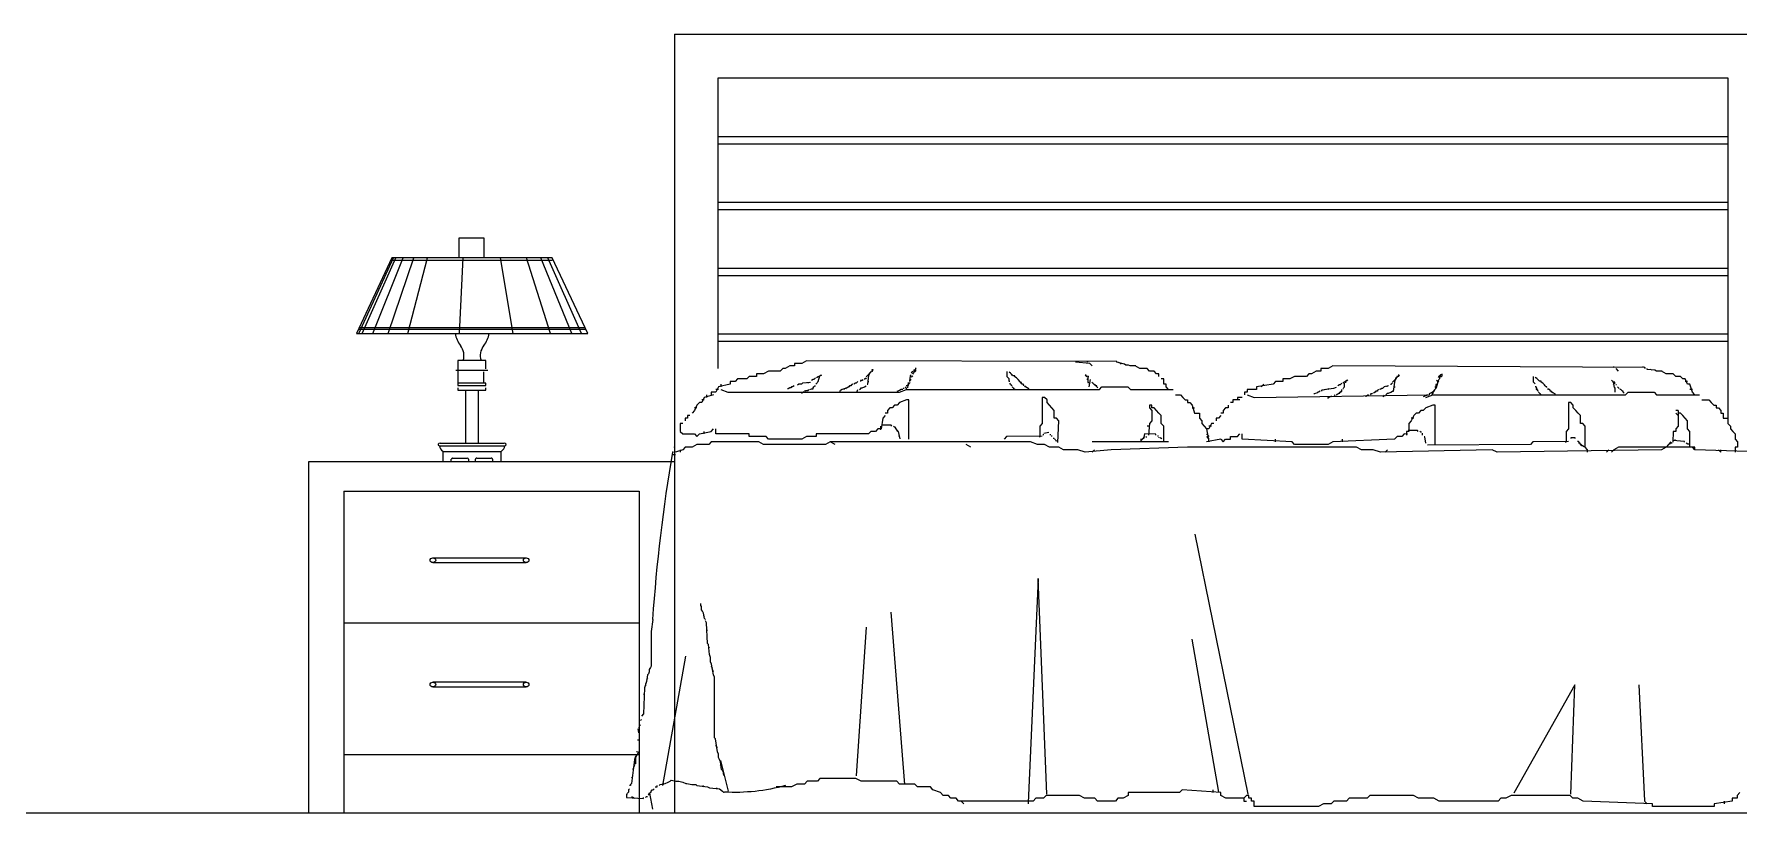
# Model space of a CAD drawing. Header units: inches. Extents: x 15.4 to 57.9, y 9.9 to 34.7.
# Drawn here: x 22.781 to 25.112, y 14.554 to 15.619 of the extents above; entities that cross this region are included whole.
import ezdxf

# ---------------------------------------------------------------- set-up
doc = ezdxf.new("R2010")
doc.units = ezdxf.units.IN
doc.header["$MEASUREMENT"] = 0
doc.layers.add('02', color=2, linetype='Continuous')
doc.layers.add('1', color=1, linetype='Continuous')

msp = doc.modelspace()

# ---------------------------------------------------------------- linework, layer by layer
at = {"layer": '02'}
for p, q in [((23.6566, 15.6192), (25.1566, 15.6192)), ((23.6566, 15.6192), (23.6566, 14.5542)), ((23.7166, 15.5592), (25.0966, 15.5592)), ((23.7166, 15.1619), (23.7166, 15.5592)), ((25.0966, 15.5592), (25.097, 15.0867)), ((23.7166, 15.4792), (25.0966, 15.4792)), ((23.7166, 15.4692), (25.0966, 15.4692)), ((23.7166, 15.3892), (25.0966, 15.3892)), ((23.7166, 15.3792), (25.0966, 15.3792)), ((23.3622, 15.3401), (23.3622, 15.3133)), ((23.3968, 15.3401), (23.3622, 15.3401)), ((23.3968, 15.3133), (23.3968, 15.3401)), ((23.2706, 15.3133), (23.2223, 15.2097)), ((23.2251, 15.2097), (23.2726, 15.3133)), ((23.2296, 15.2097), (23.2757, 15.3133)), ((23.2443, 15.2097), (23.2859, 15.3133)), ((23.2655, 15.2097), (23.3006, 15.3133)), ((23.4894, 15.3133), (23.2706, 15.3133)), ((23.2924, 15.2097), (23.3192, 15.3133)), ((23.363, 15.2097), (23.3681, 15.3133)), ((23.4361, 15.2097), (23.4188, 15.3133)), ((23.4874, 15.2097), (23.4543, 15.3133)), ((23.5163, 15.2097), (23.4743, 15.3133)), ((23.5297, 15.2097), (23.4837, 15.3133)), ((23.5381, 15.2097), (23.4894, 15.3133)), ((23.4894, 15.3095), (23.2706, 15.3095)), ((23.7166, 15.2992), (25.0966, 15.2992)), ((23.7166, 15.2892), (25.0966, 15.2892)), ((23.2223, 15.2097), (23.5381, 15.2097)), ((23.225, 15.2156), (23.5353, 15.2156)), ((23.2262, 15.2182), (23.534, 15.2182)), ((23.7166, 15.2092), (25.0966, 15.2092)), ((23.7166, 15.1992), (25.0966, 15.1992)), ((23.399, 15.1729), (23.3608, 15.1729)), ((23.3608, 15.1729), (23.3608, 15.1387)), ((23.399, 15.1615), (23.399, 15.1729)), ((23.8373, 15.1726), (23.8307, 15.169)), ((24.2616, 15.1717), (23.8373, 15.1726)), ((23.4016, 15.1594), (23.3577, 15.1594)), ((23.3961, 15.1418), (23.3961, 15.1575)), ((23.7591, 15.1511), (23.7559, 15.1476)), ((23.7689, 15.1511), (23.7591, 15.1511)), ((23.7787, 15.1547), (23.7689, 15.1547)), ((23.7689, 15.1547), (23.7689, 15.1511)), ((23.7852, 15.1583), (23.7787, 15.1547)), ((23.8014, 15.1583), (23.7852, 15.1583)), ((23.8047, 15.1619), (23.8014, 15.1583)), ((23.808, 15.1619), (23.8047, 15.1619)), ((23.8145, 15.1655), (23.808, 15.1619)), ((23.821, 15.1655), (23.8145, 15.1655)), ((23.821, 15.169), (23.821, 15.1655)), ((23.8307, 15.169), (23.821, 15.169)), ((23.8497, 15.1493), (23.8474, 15.1468)), ((23.8531, 15.1505), (23.8508, 15.1493)), ((23.8577, 15.153), (23.8531, 15.1505)), ((23.8531, 15.1443), (23.8554, 15.1518)), ((23.8543, 15.1505), (23.8554, 15.1505)), ((23.8554, 15.1518), (23.8565, 15.153)), ((23.8565, 15.153), (23.8577, 15.153)), ((23.9189, 15.1493), (23.9178, 15.148)), ((23.9201, 15.1518), (23.9189, 15.1505)), ((23.9223, 15.1543), (23.9201, 15.1518)), ((23.9212, 15.1406), (23.9223, 15.153)), ((23.9246, 15.1568), (23.9223, 15.1543)), ((23.9223, 15.153), (23.9235, 15.1543)), ((23.9235, 15.1555), (23.9246, 15.1568)), ((23.9235, 15.1543), (23.9235, 15.1555)), ((23.9269, 15.158), (23.9246, 15.1568)), ((23.9246, 15.1568), (23.9257, 15.158)), ((23.928, 15.1605), (23.9269, 15.158)), ((23.9269, 15.1593), (23.9269, 15.1605)), ((23.9269, 15.1605), (23.928, 15.1605)), ((23.9791, 15.1518), (23.9779, 15.1443)), ((23.9802, 15.153), (23.9791, 15.1518)), ((23.9813, 15.1568), (23.9802, 15.1555)), ((23.9802, 15.1505), (23.9825, 15.1518)), ((23.9825, 15.158), (23.9813, 15.1568)), ((23.9825, 15.1543), (23.9836, 15.1555)), ((23.9836, 15.1555), (23.987, 15.1618)), ((23.9847, 15.1605), (23.9836, 15.1593)), ((23.9836, 15.158), (23.9859, 15.158)), ((23.987, 15.1618), (23.9859, 15.1618)), ((23.9859, 15.158), (23.987, 15.1593)), ((24.1118, 15.1505), (24.1118, 15.158)), ((24.1129, 15.1493), (24.1118, 15.1505)), ((24.1141, 15.148), (24.1129, 15.1493)), ((24.1163, 15.1555), (24.1141, 15.1568)), ((24.1175, 15.1543), (24.1163, 15.1555)), ((24.1186, 15.153), (24.1175, 15.1543)), ((24.1197, 15.1518), (24.1186, 15.153)), ((24.122, 15.1518), (24.1197, 15.1518)), ((24.122, 15.1505), (24.122, 15.1518)), ((24.1243, 15.1493), (24.122, 15.1505)), ((24.1265, 15.1468), (24.1243, 15.1493)), ((24.2246, 15.169), (24.2048, 15.1705)), ((24.2196, 15.153), (24.2184, 15.153)), ((24.2184, 15.153), (24.2196, 15.1518)), ((24.2196, 15.1518), (24.2207, 15.1505)), ((24.2218, 15.1717), (24.2207, 15.1705)), ((24.2218, 15.1518), (24.2218, 15.143)), ((24.223, 15.1505), (24.2218, 15.1505)), ((24.2279, 15.1655), (24.2246, 15.169)), ((24.2616, 15.1705), (24.2616, 15.1717)), ((24.2718, 15.168), (24.2616, 15.1705)), ((24.265, 15.1692), (24.2638, 15.1705)), ((24.2672, 15.168), (24.2672, 15.1692)), ((24.274, 15.1667), (24.2718, 15.168)), ((24.2774, 15.1667), (24.274, 15.1667)), ((24.2797, 15.1655), (24.2774, 15.1667)), ((24.2877, 15.1655), (24.2797, 15.1655)), ((24.293, 15.1619), (24.2865, 15.1655)), ((24.3028, 15.1619), (24.293, 15.1619)), ((24.306, 15.1583), (24.3028, 15.1619)), ((24.3125, 15.1583), (24.306, 15.1583)), ((24.3158, 15.1547), (24.3125, 15.1583)), ((24.3191, 15.1547), (24.3158, 15.1547)), ((24.3191, 15.1511), (24.3191, 15.1547)), ((24.5046, 15.1511), (24.4981, 15.1476)), ((24.5209, 15.1511), (24.5046, 15.1511)), ((24.5241, 15.1547), (24.5209, 15.1511)), ((24.5274, 15.1547), (24.5241, 15.1547)), ((24.5339, 15.1583), (24.5274, 15.1547)), ((24.5404, 15.1583), (24.5339, 15.1583)), ((24.5404, 15.1619), (24.5404, 15.1583)), ((24.5502, 15.1619), (24.5404, 15.1619)), ((24.5567, 15.1655), (24.5502, 15.1619)), ((24.9833, 15.1633), (24.5567, 15.1655)), ((24.644, 15.1496), (24.6418, 15.1471)), ((24.6429, 15.1484), (24.644, 15.1496)), ((24.644, 15.1496), (24.6452, 15.1509)), ((24.6463, 15.1509), (24.644, 15.1496)), ((24.6452, 15.1509), (24.6452, 15.1521)), ((24.6463, 15.1534), (24.6474, 15.1534)), ((24.6474, 15.1534), (24.6463, 15.1509)), ((24.7019, 15.1509), (24.7008, 15.1496)), ((24.703, 15.1521), (24.7019, 15.1509)), ((24.7042, 15.1534), (24.703, 15.1521)), ((24.703, 15.1484), (24.703, 15.1509)), ((24.703, 15.1509), (24.7053, 15.1509)), ((24.7053, 15.1534), (24.7042, 15.1534)), ((24.7053, 15.1509), (24.7064, 15.1521)), ((24.7064, 15.1521), (24.7064, 15.1546)), ((24.8312, 15.1434), (24.8312, 15.1509)), ((24.8358, 15.1484), (24.8335, 15.1496)), ((24.9413, 15.1646), (24.9402, 15.1633)), ((24.9473, 15.1583), (24.9441, 15.1619)), ((24.981, 15.1633), (24.981, 15.1646)), ((24.9844, 15.1621), (24.9833, 15.1633)), ((24.9867, 15.1608), (24.9867, 15.1621)), ((24.9969, 15.1596), (24.9867, 15.1608)), ((24.9935, 15.1596), (24.9912, 15.1608)), ((24.9992, 15.1583), (24.9969, 15.1596)), ((25.0071, 15.1583), (24.9992, 15.1583)), ((25.0125, 15.1547), (25.0059, 15.1583)), ((25.0222, 15.1547), (25.0125, 15.1547)), ((25.0255, 15.1511), (25.0222, 15.1547)), ((25.032, 15.1511), (25.0255, 15.1511)), ((25.0352, 15.1476), (25.032, 15.1511)), ((23.399, 15.1419), (23.3608, 15.1419)), ((23.3608, 15.1387), (23.399, 15.1387)), ((23.3608, 15.1356), (23.3608, 15.1324)), ((23.3608, 15.1324), (23.399, 15.1324)), ((23.3711, 15.1324), (23.3711, 15.0598)), ((23.3883, 15.1324), (23.3883, 15.0598)), ((23.399, 15.1387), (23.399, 15.1419)), ((23.399, 15.1324), (23.399, 15.1356)), ((23.7103, 15.1261), (23.6973, 15.1225)), ((23.7005, 15.1261), (23.7005, 15.1225)), ((23.707, 15.1297), (23.707, 15.1261)), ((23.7135, 15.1297), (23.707, 15.1297)), ((23.7168, 15.1368), (23.7135, 15.1297)), ((23.7168, 15.1332), (23.7135, 15.1332)), ((23.7331, 15.1404), (23.7168, 15.1368)), ((23.7201, 15.1404), (23.7201, 15.1368)), ((23.7201, 15.1332), (23.7298, 15.1297)), ((23.7298, 15.1297), (23.9642, 15.1297)), ((23.7331, 15.144), (23.7331, 15.1404)), ((23.7396, 15.144), (23.7331, 15.144)), ((23.7428, 15.1476), (23.7396, 15.144)), ((23.7559, 15.1476), (23.7428, 15.1476)), ((23.8123, 15.1343), (23.8111, 15.1343)), ((23.8145, 15.1356), (23.8123, 15.1343)), ((23.8157, 15.1356), (23.8145, 15.1356)), ((23.8168, 15.1368), (23.8157, 15.1356)), ((23.8179, 15.1368), (23.8168, 15.1368)), ((23.8202, 15.1381), (23.8179, 15.1368)), ((23.827, 15.1406), (23.8248, 15.1393)), ((23.8304, 15.1406), (23.827, 15.1406)), ((23.8316, 15.1418), (23.8304, 15.1406)), ((23.8304, 15.1281), (23.8316, 15.1293)), ((23.8429, 15.143), (23.8316, 15.1418)), ((23.8316, 15.1293), (23.8338, 15.1306)), ((23.835, 15.1306), (23.8361, 15.1318)), ((23.8361, 15.1318), (23.8395, 15.1318)), ((23.8418, 15.143), (23.8384, 15.1418)), ((23.8395, 15.1318), (23.8406, 15.1331)), ((23.8418, 15.1331), (23.844, 15.1343)), ((23.8463, 15.1468), (23.844, 15.1455)), ((23.844, 15.1343), (23.8463, 15.1343)), ((23.8474, 15.1468), (23.8463, 15.1468)), ((23.8463, 15.1356), (23.8474, 15.1368)), ((23.8463, 15.1343), (23.8463, 15.1356)), ((23.8474, 15.1368), (23.8486, 15.1381)), ((23.8486, 15.1381), (23.8497, 15.1381)), ((23.8508, 15.1406), (23.8508, 15.1418)), ((23.8508, 15.1418), (23.852, 15.1418)), ((23.852, 15.143), (23.8531, 15.1443)), ((23.8826, 15.1318), (23.8826, 15.1306)), ((23.886, 15.1331), (23.8838, 15.1318)), ((23.8928, 15.1356), (23.886, 15.1331)), ((23.8894, 15.1343), (23.8883, 15.1331)), ((23.8917, 15.1356), (23.8906, 15.1343)), ((23.8951, 15.1368), (23.8928, 15.1356)), ((23.8962, 15.1381), (23.8951, 15.1368)), ((23.8985, 15.1381), (23.8962, 15.1381)), ((23.9008, 15.1406), (23.8985, 15.1393)), ((23.8985, 15.1393), (23.8985, 15.1381)), ((23.9042, 15.1418), (23.9019, 15.1406)), ((23.9053, 15.1418), (23.9042, 15.1418)), ((23.9076, 15.1443), (23.9053, 15.1418)), ((23.9064, 15.1306), (23.9076, 15.1331)), ((23.9098, 15.1331), (23.911, 15.1343)), ((23.9132, 15.1455), (23.911, 15.1455)), ((23.911, 15.1455), (23.911, 15.1443)), ((23.911, 15.1343), (23.9121, 15.1356)), ((23.9121, 15.1356), (23.9132, 15.1356)), ((23.9144, 15.1468), (23.9132, 15.1455)), ((23.9132, 15.1356), (23.9167, 15.1368)), ((23.9178, 15.148), (23.9167, 15.148)), ((23.9167, 15.148), (23.9167, 15.1468)), ((23.9167, 15.1368), (23.9189, 15.1381)), ((23.9201, 15.1406), (23.9212, 15.1406)), ((23.9212, 15.1443), (23.9223, 15.1443)), ((23.9643, 15.1318), (23.9609, 15.1306)), ((23.9642, 15.1297), (23.974, 15.1332)), ((23.9666, 15.1331), (23.9643, 15.1318)), ((23.9688, 15.1331), (23.9666, 15.1331)), ((23.97, 15.1356), (23.97, 15.1343)), ((23.9734, 15.1368), (23.9722, 15.1356)), ((23.9756, 15.1381), (23.9734, 15.1381)), ((23.9734, 15.1343), (23.9745, 15.1356)), ((23.974, 15.1332), (24.2377, 15.1332)), ((23.9756, 15.1356), (23.9768, 15.143)), ((23.9768, 15.1406), (23.9756, 15.1393)), ((23.9756, 15.1381), (23.9768, 15.1393)), ((23.9768, 15.1406), (23.9779, 15.1418)), ((23.9791, 15.148), (23.9779, 15.1468)), ((23.9779, 15.1418), (23.9791, 15.143)), ((23.9791, 15.1455), (23.9802, 15.1468)), ((24.1141, 15.1443), (24.1141, 15.148)), ((24.1152, 15.1443), (24.1141, 15.1443)), ((24.1163, 15.1406), (24.1152, 15.1418)), ((24.1175, 15.1393), (24.1163, 15.1406)), ((24.1175, 15.1381), (24.1175, 15.1393)), ((24.1186, 15.1381), (24.1175, 15.1381)), ((24.1197, 15.1356), (24.1186, 15.1368)), ((24.1209, 15.1343), (24.1209, 15.1356)), ((24.122, 15.1331), (24.1209, 15.1343)), ((24.1322, 15.1406), (24.1265, 15.1468)), ((24.1288, 15.1443), (24.1277, 15.1455)), ((24.1311, 15.143), (24.1299, 15.143)), ((24.1311, 15.1418), (24.1311, 15.143)), ((24.1334, 15.1406), (24.1322, 15.1406)), ((24.1345, 15.1393), (24.1334, 15.1406)), ((24.1345, 15.1381), (24.1345, 15.1393)), ((24.1368, 15.1368), (24.1356, 15.1381)), ((24.139, 15.1356), (24.1368, 15.1368)), ((24.1413, 15.1343), (24.139, 15.1356)), ((24.1413, 15.1331), (24.1413, 15.1343)), ((24.2207, 15.148), (24.2218, 15.1468)), ((24.2218, 15.143), (24.223, 15.143)), ((24.2252, 15.1468), (24.223, 15.1368)), ((24.2287, 15.1418), (24.2275, 15.143)), ((24.2355, 15.1356), (24.2287, 15.1418)), ((24.2321, 15.1393), (24.2309, 15.1406)), ((24.2332, 15.1381), (24.2321, 15.1393)), ((24.2343, 15.1381), (24.2332, 15.1381)), ((24.2343, 15.1368), (24.2343, 15.1381)), ((24.2377, 15.1332), (24.2409, 15.1368)), ((24.2409, 15.1368), (24.2767, 15.1368)), ((24.2767, 15.1368), (24.28, 15.1332)), ((24.28, 15.1332), (24.3386, 15.1332)), ((24.3256, 15.1476), (24.3223, 15.1476)), ((24.3256, 15.1404), (24.3256, 15.1476)), ((24.3288, 15.1404), (24.3256, 15.1404)), ((24.3288, 15.1368), (24.3288, 15.1404)), ((24.3321, 15.1332), (24.3288, 15.1368)), ((24.3418, 15.1261), (24.3484, 15.1261)), ((24.3484, 15.1261), (24.3516, 15.1225)), ((24.4362, 15.1297), (24.4362, 15.1261)), ((24.4395, 15.1297), (24.4362, 15.1297)), ((24.4395, 15.1332), (24.4395, 15.1297)), ((24.4525, 15.1332), (24.4395, 15.1332)), ((24.4395, 15.1261), (24.4493, 15.1225)), ((24.4493, 15.1225), (24.6883, 15.1259)), ((24.4753, 15.1404), (24.4525, 15.1368)), ((24.4525, 15.1368), (24.4525, 15.1332)), ((24.4623, 15.1404), (24.459, 15.1368)), ((24.4786, 15.144), (24.4753, 15.1404)), ((24.4883, 15.144), (24.4786, 15.144)), ((24.4981, 15.1476), (24.4883, 15.1476)), ((24.4883, 15.1476), (24.4883, 15.144)), ((24.5317, 15.1272), (24.5306, 15.1272)), ((24.534, 15.1284), (24.5317, 15.1272)), ((24.5363, 15.1297), (24.5351, 15.1284)), ((24.5374, 15.1297), (24.5363, 15.1297)), ((24.5397, 15.1309), (24.5374, 15.1297)), ((24.5419, 15.1321), (24.5408, 15.1309)), ((24.5578, 15.1346), (24.5419, 15.1321)), ((24.5465, 15.1334), (24.5442, 15.1321)), ((24.551, 15.1346), (24.5499, 15.1334)), ((24.5612, 15.1359), (24.5578, 15.1346)), ((24.5589, 15.1247), (24.5601, 15.1259)), ((24.5612, 15.1259), (24.5635, 15.1272)), ((24.5658, 15.1396), (24.5635, 15.1384)), ((24.5635, 15.1272), (24.5692, 15.1309)), ((24.5669, 15.1396), (24.5658, 15.1396)), ((24.5658, 15.1284), (24.5669, 15.1297)), ((24.5658, 15.1272), (24.5658, 15.1284)), ((24.5692, 15.1421), (24.5669, 15.1396)), ((24.5669, 15.1297), (24.568, 15.1309)), ((24.5692, 15.1309), (24.5692, 15.1334)), ((24.5726, 15.1434), (24.5703, 15.1421)), ((24.5703, 15.1346), (24.5714, 15.1346)), ((24.5714, 15.1359), (24.5726, 15.1371)), ((24.5771, 15.1459), (24.5726, 15.1434)), ((24.5726, 15.1371), (24.5726, 15.1421)), ((24.5737, 15.1434), (24.5748, 15.1434)), ((24.5748, 15.1446), (24.576, 15.1459)), ((24.6055, 15.1259), (24.6032, 15.1247)), ((24.6089, 15.1272), (24.6077, 15.1259)), ((24.61, 15.1272), (24.6089, 15.1272)), ((24.6111, 15.1284), (24.61, 15.1272)), ((24.6145, 15.1297), (24.6123, 15.1284)), ((24.6157, 15.1309), (24.6145, 15.1297)), ((24.6179, 15.1309), (24.6157, 15.1309)), ((24.6202, 15.1334), (24.6179, 15.1321)), ((24.6179, 15.1321), (24.6179, 15.1309)), ((24.6236, 15.1346), (24.6213, 15.1334)), ((24.6248, 15.1346), (24.6236, 15.1346)), ((24.627, 15.1371), (24.6248, 15.1346)), ((24.6259, 15.1234), (24.627, 15.1259)), ((24.6327, 15.1384), (24.627, 15.1371)), ((24.6293, 15.1259), (24.6304, 15.1272)), ((24.6304, 15.1384), (24.6304, 15.1371)), ((24.6304, 15.1272), (24.6316, 15.1284)), ((24.6316, 15.1284), (24.6327, 15.1284)), ((24.6327, 15.1284), (24.6361, 15.1297)), ((24.6361, 15.1409), (24.6361, 15.1396)), ((24.6361, 15.1297), (24.6384, 15.1309)), ((24.6384, 15.1421), (24.6372, 15.1409)), ((24.6395, 15.1446), (24.6384, 15.1434)), ((24.6384, 15.1309), (24.6395, 15.1309)), ((24.6418, 15.1471), (24.6395, 15.1446)), ((24.6395, 15.1309), (24.6418, 15.1459)), ((24.6395, 15.1334), (24.6406, 15.1334)), ((24.6406, 15.1371), (24.6418, 15.1371)), ((24.6418, 15.1459), (24.6429, 15.1471)), ((24.6837, 15.1225), (24.6934, 15.1261)), ((24.686, 15.1259), (24.6837, 15.1247)), ((24.6951, 15.1309), (24.6883, 15.1272)), ((24.6883, 15.1272), (24.6883, 15.1259)), ((24.6928, 15.1297), (24.6917, 15.1284)), ((24.6928, 15.1259), (24.6951, 15.1321)), ((24.6928, 15.1272), (24.694, 15.1284)), ((24.6934, 15.1261), (24.9571, 15.1261)), ((24.6962, 15.1334), (24.6951, 15.1321)), ((24.6951, 15.1309), (24.6962, 15.1321)), ((24.6974, 15.1371), (24.6962, 15.1359)), ((24.6962, 15.1334), (24.6974, 15.1346)), ((24.6985, 15.1409), (24.6974, 15.1396)), ((24.6974, 15.1396), (24.6974, 15.1371)), ((24.6974, 15.1346), (24.6985, 15.1359)), ((24.6985, 15.1359), (24.7019, 15.1471)), ((24.6996, 15.1459), (24.6985, 15.1446)), ((24.6985, 15.1384), (24.6996, 15.1396)), ((24.6996, 15.1434), (24.7019, 15.1446)), ((24.7019, 15.1471), (24.703, 15.1484)), ((24.8324, 15.1421), (24.8312, 15.1434)), ((24.8335, 15.1409), (24.8324, 15.1421)), ((24.8346, 15.1371), (24.8335, 15.1371)), ((24.8369, 15.1309), (24.8346, 15.1371)), ((24.8358, 15.1334), (24.8346, 15.1346)), ((24.8369, 15.1471), (24.8358, 15.1484)), ((24.8369, 15.1321), (24.8358, 15.1334)), ((24.838, 15.1459), (24.8369, 15.1471)), ((24.838, 15.1309), (24.8369, 15.1309)), ((24.8392, 15.1446), (24.838, 15.1459)), ((24.8392, 15.1284), (24.838, 15.1297)), ((24.8415, 15.1446), (24.8392, 15.1446)), ((24.8403, 15.1272), (24.8403, 15.1284)), ((24.8415, 15.1259), (24.8403, 15.1272)), ((24.8415, 15.1434), (24.8415, 15.1446)), ((24.8437, 15.1421), (24.8415, 15.1434)), ((24.846, 15.1396), (24.8437, 15.1421)), ((24.8471, 15.1384), (24.846, 15.1396)), ((24.8483, 15.1371), (24.8471, 15.1384)), ((24.8494, 15.1371), (24.8483, 15.1371)), ((24.8494, 15.1359), (24.8494, 15.1371)), ((24.8517, 15.1334), (24.8505, 15.1346)), ((24.8528, 15.1334), (24.8517, 15.1334)), ((24.8539, 15.1321), (24.8528, 15.1334)), ((24.8539, 15.1309), (24.8539, 15.1321)), ((24.8551, 15.1309), (24.8539, 15.1309)), ((24.8562, 15.1297), (24.8551, 15.1309)), ((24.8585, 15.1284), (24.8562, 15.1297)), ((24.8607, 15.1272), (24.8585, 15.1284)), ((24.8607, 15.1259), (24.8607, 15.1272)), ((24.9379, 15.1459), (24.939, 15.1446)), ((24.939, 15.1446), (24.9402, 15.1434)), ((24.9402, 15.1434), (24.9413, 15.1359)), ((24.9402, 15.1409), (24.9413, 15.1396)), ((24.9424, 15.1434), (24.9413, 15.1434)), ((24.9413, 15.1359), (24.9424, 15.1359)), ((24.9424, 15.1409), (24.9424, 15.1434)), ((24.9424, 15.1359), (24.9424, 15.1297)), ((24.9447, 15.1396), (24.9436, 15.1396)), ((24.947, 15.1359), (24.9458, 15.1371)), ((24.9481, 15.1346), (24.947, 15.1359)), ((24.9504, 15.1334), (24.9492, 15.1334)), ((24.9515, 15.1321), (24.9504, 15.1334)), ((24.9526, 15.1309), (24.9515, 15.1321)), ((24.9538, 15.1309), (24.9526, 15.1309)), ((24.9538, 15.1297), (24.9538, 15.1309)), ((24.9549, 15.1284), (24.9538, 15.1297)), ((24.9571, 15.1261), (24.9604, 15.1297)), ((24.9604, 15.1297), (24.9962, 15.1297)), ((24.9962, 15.1297), (24.9994, 15.1261)), ((24.9994, 15.1261), (25.058, 15.1261)), ((25.0385, 15.1476), (25.0352, 15.1476)), ((25.0418, 15.1404), (25.0385, 15.1476)), ((25.0418, 15.144), (25.0385, 15.144)), ((25.045, 15.1404), (25.0418, 15.1404)), ((25.0483, 15.1297), (25.045, 15.1404)), ((25.0483, 15.1332), (25.045, 15.1332)), ((25.0515, 15.1261), (25.0483, 15.1297)), ((23.6843, 15.1046), (23.681, 15.101)), ((23.6875, 15.1118), (23.6843, 15.1046)), ((23.6875, 15.1082), (23.6843, 15.1082)), ((23.6908, 15.1154), (23.6875, 15.1118)), ((23.694, 15.1154), (23.6908, 15.1154)), ((23.6973, 15.1225), (23.694, 15.1154)), ((23.6973, 15.1189), (23.694, 15.1189)), ((23.9512, 15.1082), (23.9479, 15.1046)), ((23.9479, 15.1046), (23.9479, 15.101)), ((23.9544, 15.1082), (23.9512, 15.1082)), ((23.9577, 15.1118), (23.9544, 15.1082)), ((23.961, 15.1118), (23.9577, 15.1118)), ((23.9642, 15.1154), (23.961, 15.1118)), ((23.974, 15.1189), (23.9642, 15.1154)), ((23.9772, 15.1189), (23.974, 15.1189)), ((23.9772, 15.0653), (23.9772, 15.1189)), ((24.1595, 15.1225), (24.1595, 15.0867)), ((24.1628, 15.1225), (24.1595, 15.1225)), ((24.1661, 15.1189), (24.1628, 15.1225)), ((24.1661, 15.1154), (24.1661, 15.1189)), ((24.1693, 15.1118), (24.1661, 15.1154)), ((24.1726, 15.1082), (24.1693, 15.1118)), ((24.1758, 15.1046), (24.1726, 15.1082)), ((24.1758, 15.0939), (24.1758, 15.1046)), ((24.306, 15.1118), (24.306, 15.1082)), ((24.3093, 15.1118), (24.306, 15.1118)), ((24.306, 15.1082), (24.3093, 15.1046)), ((24.3093, 15.1082), (24.3093, 15.1118)), ((24.3125, 15.1082), (24.3093, 15.1082)), ((24.3093, 15.1046), (24.3093, 15.0903)), ((24.3158, 15.1046), (24.3125, 15.1082)), ((24.3191, 15.101), (24.3158, 15.1046)), ((24.3516, 15.1225), (24.3549, 15.1189)), ((24.3549, 15.1189), (24.3581, 15.1189)), ((24.3581, 15.1189), (24.3581, 15.1154)), ((24.3581, 15.1154), (24.3614, 15.1154)), ((24.3614, 15.1154), (24.3646, 15.1118)), ((24.3646, 15.1118), (24.3679, 15.101)), ((24.3646, 15.1082), (24.3679, 15.1082)), ((24.4102, 15.1082), (24.407, 15.1046)), ((24.407, 15.1046), (24.407, 15.101)), ((24.4135, 15.1082), (24.4102, 15.1082)), ((24.4135, 15.1118), (24.4135, 15.1082)), ((24.42, 15.1154), (24.4167, 15.1154)), ((24.4297, 15.1189), (24.42, 15.1189)), ((24.42, 15.1189), (24.42, 15.1154)), ((24.4265, 15.1225), (24.4265, 15.1189)), ((24.433, 15.1225), (24.4265, 15.1225)), ((24.5499, 15.1209), (24.551, 15.1222)), ((24.551, 15.1222), (24.5533, 15.1234)), ((24.5544, 15.1234), (24.5555, 15.1247)), ((24.6021, 15.1247), (24.6021, 15.1234)), ((24.6771, 15.1046), (24.6739, 15.101)), ((24.6804, 15.1046), (24.6771, 15.1046)), ((24.6837, 15.1247), (24.6803, 15.1234)), ((24.6837, 15.1082), (24.6804, 15.1046)), ((24.6934, 15.1118), (24.6837, 15.1082)), ((24.6967, 15.1118), (24.6934, 15.1118)), ((24.6967, 15.0581), (24.6967, 15.1118)), ((24.879, 15.1154), (24.879, 15.0796)), ((24.8822, 15.1154), (24.879, 15.1154)), ((24.8855, 15.1118), (24.8822, 15.1154)), ((24.8855, 15.1082), (24.8855, 15.1118)), ((24.8888, 15.1046), (24.8855, 15.1082)), ((24.892, 15.101), (24.8888, 15.1046)), ((25.0287, 15.1046), (25.0255, 15.1046)), ((25.0287, 15.1046), (25.0287, 15.0831)), ((25.0613, 15.1189), (25.071, 15.1189)), ((25.071, 15.1189), (25.0742, 15.1154)), ((25.0742, 15.1154), (25.0775, 15.1118)), ((25.0775, 15.1118), (25.0807, 15.1118)), ((25.0807, 15.1118), (25.0807, 15.1082)), ((25.0807, 15.1082), (25.084, 15.1082)), ((25.084, 15.1082), (25.0873, 15.1046)), ((25.0873, 15.1046), (25.0873, 15.101)), ((23.6647, 15.0867), (23.6647, 15.076)), ((23.668, 15.0867), (23.6647, 15.0867)), ((23.6712, 15.0939), (23.6712, 15.0903)), ((23.6745, 15.0939), (23.6712, 15.0939)), ((23.6745, 15.0975), (23.6745, 15.0939)), ((23.6777, 15.0975), (23.6745, 15.0975)), ((23.707, 15.076), (23.7103, 15.0796)), ((23.7135, 15.0724), (23.7135, 15.0796)), ((23.9349, 15.0796), (23.9317, 15.076)), ((23.9393, 15.0794), (23.9349, 15.0796)), ((23.9382, 15.0831), (23.9382, 15.0782)), ((23.9414, 15.0939), (23.9393, 15.0794)), ((23.953, 15.0844), (23.9405, 15.0844)), ((23.9447, 15.0975), (23.9414, 15.0939)), ((23.9479, 15.101), (23.9447, 15.101)), ((23.9541, 15.0832), (23.953, 15.0844)), ((23.9575, 15.0819), (23.9564, 15.0832)), ((23.9586, 15.0819), (23.9575, 15.0819)), ((23.962, 15.0757), (23.9586, 15.0819)), ((24.1595, 15.0867), (24.1563, 15.0831)), ((24.1563, 15.0831), (24.1563, 15.0688)), ((24.1791, 15.0939), (24.1758, 15.0939)), ((24.1823, 15.0903), (24.1791, 15.0939)), ((24.181, 15.0607), (24.1823, 15.0903)), ((24.306, 15.0831), (24.3028, 15.0831)), ((24.306, 15.0867), (24.3047, 15.0707)), ((24.3093, 15.0903), (24.306, 15.0867)), ((24.3223, 15.0975), (24.3191, 15.101)), ((24.3223, 15.0867), (24.3223, 15.0975)), ((24.3256, 15.0831), (24.3223, 15.0867)), ((24.3256, 15.0617), (24.3256, 15.0831)), ((24.3679, 15.101), (24.3744, 15.101)), ((24.3744, 15.101), (24.3744, 15.0939)), ((24.3744, 15.0939), (24.3777, 15.0903)), ((24.3777, 15.0903), (24.3777, 15.0867)), ((24.3777, 15.0867), (24.3809, 15.0831)), ((24.3809, 15.0831), (24.3842, 15.0796)), ((24.3874, 15.0796), (24.3842, 15.0796)), ((24.3842, 15.0796), (24.3874, 15.0617)), ((24.3907, 15.0867), (24.3874, 15.0796)), ((24.3907, 15.0831), (24.3874, 15.0831)), ((24.3939, 15.0867), (24.3907, 15.0867)), ((24.3972, 15.0939), (24.3972, 15.0903)), ((24.4004, 15.0939), (24.3972, 15.0939)), ((24.4037, 15.0975), (24.4004, 15.0939)), ((24.407, 15.101), (24.4037, 15.101)), ((24.6641, 15.0903), (24.6609, 15.0867)), ((24.6609, 15.0867), (24.6609, 15.076)), ((24.6674, 15.0975), (24.6641, 15.0903)), ((24.6674, 15.0939), (24.6641, 15.0939)), ((24.6706, 15.101), (24.6674, 15.0975)), ((24.6739, 15.101), (24.6706, 15.101)), ((24.879, 15.0796), (24.8757, 15.076)), ((24.8953, 15.0975), (24.892, 15.101)), ((24.8953, 15.0867), (24.8953, 15.0975)), ((24.8985, 15.0867), (24.8953, 15.0867)), ((24.9018, 15.0831), (24.8985, 15.0867)), ((24.9018, 15.0545), (24.9018, 15.0831)), ((25.0255, 15.101), (25.0287, 15.0975)), ((25.0287, 15.0831), (25.0255, 15.0796)), ((25.0255, 15.0796), (25.0255, 15.076)), ((25.032, 15.101), (25.0287, 15.101)), ((25.0352, 15.0975), (25.032, 15.101)), ((25.0385, 15.0939), (25.0352, 15.0975)), ((25.0418, 15.0903), (25.0385, 15.0939)), ((25.0418, 15.0796), (25.0418, 15.0903)), ((25.045, 15.076), (25.0418, 15.0796)), ((25.0873, 15.101), (25.0905, 15.101)), ((25.0905, 15.101), (25.0905, 15.0939)), ((25.0905, 15.0939), (25.097, 15.0939)), ((25.097, 15.0867), (25.1003, 15.0831)), ((25.1003, 15.0831), (25.1003, 15.0796)), ((25.1003, 15.0796), (25.1035, 15.076)), ((23.3364, 15.0598), (23.4239, 15.0598)), ((23.3364, 15.0562), (23.4239, 15.0562)), ((23.6647, 15.076), (23.668, 15.0724)), ((23.668, 15.0724), (23.6843, 15.0724)), ((23.6875, 15.0581), (23.681, 15.0545)), ((23.6843, 15.0724), (23.6875, 15.0688)), ((23.6875, 15.0688), (23.6908, 15.0724)), ((23.7038, 15.0581), (23.6875, 15.0581)), ((23.6908, 15.0724), (23.707, 15.076)), ((23.6973, 15.0724), (23.6973, 15.076)), ((23.707, 15.0617), (23.7038, 15.0581)), ((23.7721, 15.0617), (23.707, 15.0617)), ((23.7591, 15.0724), (23.7135, 15.0724)), ((23.7591, 15.0688), (23.7591, 15.0724)), ((23.7819, 15.0688), (23.7591, 15.0688)), ((23.7787, 15.0581), (23.7721, 15.0617)), ((23.8633, 15.0581), (23.7787, 15.0581)), ((23.7852, 15.0653), (23.7819, 15.0688)), ((23.8307, 15.0653), (23.7852, 15.0653)), ((23.8373, 15.0688), (23.8307, 15.0653)), ((23.8503, 15.0688), (23.8373, 15.0688)), ((23.9219, 15.0724), (23.8503, 15.0724)), ((23.8503, 15.0724), (23.8503, 15.0688)), ((23.8698, 15.0617), (23.8633, 15.0581)), ((23.8763, 15.0581), (23.8698, 15.0617)), ((24.1433, 15.0617), (23.8698, 15.0617)), ((23.9252, 15.076), (23.9219, 15.0724)), ((23.9317, 15.076), (23.9252, 15.076)), ((23.962, 15.0769), (23.9609, 15.0769)), ((23.9632, 15.0757), (23.962, 15.0757)), ((23.9654, 15.0657), (23.9632, 15.0757)), ((23.9643, 15.0695), (23.9632, 15.0695)), ((24.0619, 15.0545), (24.0554, 15.0581)), ((24.1107, 15.0688), (24.1075, 15.0653)), ((24.1594, 15.0695), (24.1107, 15.0688)), ((24.153, 15.0581), (24.1433, 15.0617)), ((24.1628, 15.0581), (24.153, 15.0581)), ((24.1572, 15.0695), (24.156, 15.0682)), ((24.1606, 15.072), (24.1606, 15.0707)), ((24.1685, 15.0745), (24.1617, 15.0732)), ((24.1693, 15.0545), (24.1628, 15.0581)), ((24.1708, 15.0707), (24.1708, 15.072)), ((24.1731, 15.0695), (24.1719, 15.0695)), ((24.1753, 15.0657), (24.1753, 15.067)), ((24.1776, 15.0645), (24.1765, 15.0657)), ((24.1787, 15.0632), (24.1776, 15.0632)), ((24.181, 15.062), (24.1787, 15.0632)), ((24.3321, 15.0617), (24.2279, 15.0617)), ((24.2963, 15.0653), (24.293, 15.0617)), ((24.2945, 15.0657), (24.2945, 15.0645)), ((24.2995, 15.0688), (24.2963, 15.0653)), ((24.2995, 15.0724), (24.2979, 15.0657)), ((24.3149, 15.072), (24.2995, 15.0724)), ((24.3024, 15.0682), (24.3013, 15.0682)), ((24.3149, 15.0707), (24.3149, 15.072)), ((24.3183, 15.0695), (24.3171, 15.0695)), ((24.3194, 15.067), (24.3194, 15.0682)), ((24.3228, 15.0657), (24.3206, 15.067)), ((24.3842, 15.0724), (24.3874, 15.0688)), ((24.3842, 15.0688), (24.3874, 15.0653)), ((24.4037, 15.0653), (24.3842, 15.0617)), ((24.4037, 15.0653), (24.407, 15.0617)), ((24.407, 15.0617), (24.4102, 15.0653)), ((24.4102, 15.0653), (24.4167, 15.0653)), ((24.4167, 15.0653), (24.4167, 15.0688)), ((24.4167, 15.0688), (24.4265, 15.0688)), ((24.4265, 15.0688), (24.4297, 15.0724)), ((24.433, 15.0653), (24.433, 15.0724)), ((24.5014, 15.0617), (24.433, 15.0653)), ((24.4786, 15.0617), (24.4786, 15.0653)), ((24.5046, 15.0581), (24.5014, 15.0617)), ((24.5502, 15.0581), (24.5046, 15.0581)), ((24.5567, 15.0617), (24.5502, 15.0581)), ((24.6413, 15.0653), (24.5567, 15.0617)), ((24.5697, 15.0653), (24.5697, 15.0617)), ((24.6446, 15.0688), (24.6413, 15.0653)), ((24.6511, 15.0688), (24.6446, 15.0688)), ((24.6544, 15.0724), (24.6511, 15.0688)), ((24.6588, 15.0723), (24.6544, 15.0724)), ((24.6609, 15.076), (24.6576, 15.076)), ((24.6576, 15.076), (24.6577, 15.071)), ((24.6724, 15.0773), (24.6599, 15.0773)), ((24.6735, 15.076), (24.6724, 15.0773)), ((24.6769, 15.0748), (24.6758, 15.076)), ((24.6781, 15.0748), (24.6769, 15.0748)), ((24.6792, 15.071), (24.6792, 15.0735)), ((24.6826, 15.0685), (24.6815, 15.0685)), ((24.6837, 15.0598), (24.6826, 15.0685)), ((24.6837, 15.0623), (24.6826, 15.0623)), ((24.8269, 15.0581), (24.686, 15.0573)), ((24.8302, 15.0617), (24.8269, 15.0581)), ((24.8789, 15.0623), (24.8302, 15.0617)), ((24.8755, 15.0611), (24.8744, 15.0611)), ((24.8766, 15.0623), (24.8755, 15.0611)), ((24.8757, 15.076), (24.8757, 15.0617)), ((24.8823, 15.0673), (24.8823, 15.066)), ((24.888, 15.0673), (24.8823, 15.0673)), ((24.888, 15.066), (24.888, 15.0673)), ((24.8925, 15.0623), (24.8914, 15.0623)), ((24.897, 15.0561), (24.8925, 15.0623)), ((24.8948, 15.0598), (24.8925, 15.0598)), ((24.897, 15.0573), (24.8959, 15.0586)), ((24.8982, 15.0561), (24.897, 15.0561)), ((24.9004, 15.0548), (24.8982, 15.0561)), ((25.0157, 15.0581), (25.0125, 15.0545)), ((25.019, 15.0617), (25.0157, 15.0581)), ((25.0207, 15.0598), (25.0173, 15.0598)), ((25.0173, 15.0598), (25.0173, 15.0586)), ((25.0222, 15.076), (25.0218, 15.0611)), ((25.0377, 15.0623), (25.0218, 15.0636)), ((25.0255, 15.076), (25.0222, 15.076)), ((25.0241, 15.0648), (25.0241, 15.0636)), ((25.0377, 15.0611), (25.0377, 15.0623)), ((25.0423, 15.0586), (25.04, 15.0598)), ((25.0434, 15.0586), (25.0423, 15.0586)), ((25.045, 15.0545), (25.045, 15.076)), ((25.1035, 15.076), (25.1068, 15.0724)), ((25.1068, 15.0724), (25.1068, 15.0653)), ((25.1068, 15.0653), (25.11, 15.0617)), ((25.11, 15.0617), (25.11, 15.0545)), ((23.1566, 15.0342), (23.1566, 14.5542)), ((23.6566, 15.0342), (23.1566, 15.0342)), ((23.3405, 15.0485), (23.4192, 15.0485)), ((23.3405, 15.0342), (23.3405, 15.0478)), ((23.3517, 15.0342), (23.3517, 15.0378)), ((23.3535, 15.0392), (23.3734, 15.0392)), ((23.3751, 15.0378), (23.3751, 15.0342)), ((23.3846, 15.0342), (23.3846, 15.0378)), ((23.3864, 15.0392), (23.4063, 15.0392)), ((23.408, 15.0378), (23.408, 15.0342)), ((23.4192, 15.0474), (23.4192, 15.0342)), ((23.6582, 15.0438), (23.655, 15.0438)), ((23.668, 15.0509), (23.6582, 15.0474)), ((23.6647, 15.0509), (23.6647, 15.0474)), ((23.6712, 15.0545), (23.668, 15.0509)), ((23.681, 15.0545), (23.6712, 15.0545)), ((24.1823, 15.0545), (24.1693, 15.0545)), ((24.1888, 15.0509), (24.1823, 15.0545)), ((24.2084, 15.0509), (24.1888, 15.0509)), ((24.2181, 15.0474), (24.2084, 15.0509)), ((24.2539, 15.0509), (24.2181, 15.0474)), ((24.2312, 15.0509), (24.2279, 15.0474)), ((24.3581, 15.0545), (24.2539, 15.0509)), ((24.5893, 15.0545), (24.3581, 15.0545)), ((24.5958, 15.0509), (24.5893, 15.0545)), ((24.612, 15.0509), (24.5958, 15.0509)), ((24.6218, 15.0474), (24.612, 15.0509)), ((24.7748, 15.0509), (24.6218, 15.0474)), ((24.6316, 15.0509), (24.6283, 15.0474)), ((24.7813, 15.0474), (24.7748, 15.0509)), ((25.0059, 15.0509), (24.7813, 15.0474)), ((24.905, 15.0509), (24.9018, 15.0545)), ((24.905, 15.0474), (24.905, 15.0509)), ((24.9343, 15.0509), (24.9311, 15.0474)), ((24.9408, 15.0509), (24.9376, 15.0474)), ((24.9473, 15.0545), (24.9408, 15.0509)), ((25.0515, 15.0545), (24.9473, 15.0545)), ((25.0125, 15.0545), (25.0059, 15.0509)), ((25.0515, 15.0509), (25.0483, 15.0545)), ((25.0515, 15.0509), (25.0515, 15.0545)), ((25.1524, 15.0474), (25.0515, 15.0509)), ((25.0873, 15.0474), (25.084, 15.0509)), ((25.0873, 15.0474), (25.0873, 15.0509)), ((25.11, 15.0545), (25.1068, 15.0545)), ((25.1068, 15.0545), (25.1068, 15.0474)), ((23.2046, 14.9942), (23.2046, 14.5542)), ((23.2046, 14.9942), (23.6086, 14.9942)), ((23.6086, 14.9942), (23.6086, 14.5542)), ((24.4412, 14.5797), (24.3684, 14.9356)), ((23.454, 14.9028), (23.3265, 14.9028)), ((23.3265, 14.8965), (23.454, 14.8965)), ((24.1539, 14.8748), (24.1404, 14.5679)), ((24.166, 14.5797), (24.1539, 14.8748)), ((23.6926, 14.8378), (23.6926, 14.8407)), ((23.6939, 14.8363), (23.6926, 14.8378)), ((23.6939, 14.8318), (23.6939, 14.8363)), ((23.6953, 14.8303), (23.6939, 14.8318)), ((23.6966, 14.8274), (23.6953, 14.8303)), ((23.698, 14.82), (23.6966, 14.8274)), ((23.698, 14.8229), (23.6966, 14.8244)), ((23.9718, 14.5931), (23.9529, 14.8289)), ((23.2046, 14.8142), (23.6086, 14.8142)), ((23.6272, 14.8188), (23.6251, 14.8022)), ((23.6251, 14.8022), (23.6251, 14.7547)), ((23.6993, 14.8185), (23.698, 14.82)), ((23.7006, 14.814), (23.6993, 14.817)), ((23.702, 14.7859), (23.7006, 14.814)), ((23.702, 14.8037), (23.7006, 14.8051)), ((23.9057, 14.6049), (23.9192, 14.8081)), ((23.7033, 14.7844), (23.702, 14.7859)), ((23.7047, 14.771), (23.7033, 14.7844)), ((23.7047, 14.7799), (23.7033, 14.7814)), ((24.4008, 14.5827), (24.3643, 14.7918)), ((23.6238, 14.7532), (23.6224, 14.7503)), ((23.6251, 14.7547), (23.6238, 14.7532)), ((23.641, 14.5918), (23.6723, 14.7684)), ((23.706, 14.7666), (23.7047, 14.771)), ((23.706, 14.7607), (23.706, 14.7666)), ((23.7074, 14.7577), (23.706, 14.7607)), ((23.7101, 14.7429), (23.7074, 14.7577)), ((23.7087, 14.7518), (23.7074, 14.7547)), ((23.454, 14.7328), (23.3265, 14.7328)), ((23.6184, 14.734), (23.6157, 14.7251)), ((23.617, 14.731), (23.617, 14.728)), ((23.6197, 14.7429), (23.6184, 14.734)), ((23.6197, 14.7384), (23.6184, 14.7369)), ((23.6211, 14.7443), (23.6197, 14.7429)), ((23.6224, 14.7473), (23.6211, 14.7443)), ((23.6224, 14.7503), (23.6224, 14.7473)), ((23.7101, 14.7473), (23.7087, 14.7503)), ((23.7114, 14.7399), (23.7101, 14.7429)), ((23.7114, 14.6569), (23.7114, 14.7399)), ((24.8877, 14.7295), (24.8041, 14.5812)), ((24.8823, 14.5797), (24.8877, 14.7295)), ((24.8877, 14.7295), (24.8877, 14.7295)), ((24.9835, 14.5708), (24.9754, 14.7295)), ((24.9754, 14.7295), (24.9754, 14.7295)), ((23.3265, 14.7265), (23.454, 14.7265)), ((23.6157, 14.7251), (23.6143, 14.6895)), ((23.6157, 14.7162), (23.6143, 14.7162)), ((23.6143, 14.6895), (23.6116, 14.6865)), ((23.6066, 14.6692), (23.6076, 14.6638)), ((23.6089, 14.6717), (23.6076, 14.6702)), ((23.6103, 14.6746), (23.6089, 14.6732)), ((23.6116, 14.6821), (23.6103, 14.6806)), ((23.6062, 14.6376), (23.6049, 14.6376)), ((23.6076, 14.6539), (23.6062, 14.6539)), ((23.6076, 14.6376), (23.6062, 14.6346)), ((23.7128, 14.6554), (23.7114, 14.6569)), ((23.7155, 14.6376), (23.7128, 14.6554)), ((23.7141, 14.645), (23.7128, 14.6465)), ((23.7155, 14.6435), (23.7141, 14.6435)), ((23.7168, 14.6346), (23.7155, 14.6376)), ((23.2046, 14.6342), (23.6086, 14.6342)), ((23.6022, 14.6272), (23.5981, 14.5946)), ((23.6008, 14.6153), (23.5995, 14.6138)), ((23.6022, 14.6198), (23.6008, 14.6168)), ((23.6022, 14.6183), (23.6008, 14.6168)), ((23.6035, 14.6316), (23.6022, 14.6272)), ((23.6035, 14.6213), (23.6022, 14.6213)), ((23.6062, 14.6346), (23.6035, 14.6316)), ((23.6049, 14.6316), (23.6035, 14.6302)), ((23.6035, 14.6302), (23.6035, 14.6213)), ((23.7168, 14.6302), (23.7168, 14.6346)), ((23.7182, 14.6272), (23.7168, 14.6302)), ((23.7195, 14.6242), (23.7182, 14.6272)), ((23.7195, 14.6257), (23.7303, 14.5842)), ((23.7209, 14.6138), (23.7195, 14.6242)), ((23.7209, 14.6183), (23.7195, 14.6198)), ((23.7222, 14.6124), (23.7209, 14.6138)), ((23.5968, 14.5916), (23.5954, 14.5916)), ((23.5981, 14.5946), (23.5968, 14.5931)), ((23.5968, 14.5931), (23.5968, 14.5916)), ((23.5995, 14.6035), (23.5981, 14.602)), ((23.6305, 14.5901), (23.6332, 14.5901)), ((23.6332, 14.5901), (23.6332, 14.5916)), ((23.6359, 14.5916), (23.6372, 14.5931)), ((23.6372, 14.5931), (23.644, 14.5946)), ((23.6413, 14.5931), (23.6426, 14.5946)), ((23.644, 14.5946), (23.648, 14.5961)), ((23.648, 14.5961), (23.6507, 14.5975)), ((23.6507, 14.5975), (23.6521, 14.599)), ((23.6521, 14.599), (23.6588, 14.5975)), ((23.6588, 14.5975), (23.6629, 14.5975)), ((23.6629, 14.5975), (23.6683, 14.5961)), ((23.6683, 14.5961), (23.6723, 14.5946)), ((23.6723, 14.5946), (23.6737, 14.5946)), ((23.6737, 14.5946), (23.6804, 14.5931)), ((23.6804, 14.5931), (23.6858, 14.5931)), ((23.6858, 14.5931), (23.6872, 14.5916)), ((23.6872, 14.5916), (23.702, 14.5901)), ((23.6953, 14.5916), (23.6966, 14.5901)), ((23.702, 14.5901), (23.7047, 14.5886)), ((23.7236, 14.6094), (23.7222, 14.6124)), ((23.7236, 14.6079), (23.7236, 14.6094)), ((23.7249, 14.6049), (23.7236, 14.6079)), ((23.8169, 14.5898), (23.7959, 14.5898)), ((23.824, 14.5937), (23.8169, 14.5898)), ((23.8345, 14.5937), (23.824, 14.5937)), ((23.838, 14.5975), (23.8345, 14.5937)), ((23.8521, 14.5975), (23.838, 14.5975)), ((23.8556, 14.6014), (23.8521, 14.5975)), ((23.9047, 14.6014), (23.8556, 14.6014)), ((23.9118, 14.5975), (23.9047, 14.6014)), ((23.9609, 14.5975), (23.9118, 14.5975)), ((23.9644, 14.5937), (23.9609, 14.5975)), ((23.9855, 14.5937), (23.9644, 14.5937)), ((23.989, 14.5898), (23.9855, 14.5937)), ((24.0066, 14.5898), (23.989, 14.5898)), ((24.0101, 14.586), (24.0066, 14.5898)), ((23.5927, 14.5797), (23.5914, 14.5797)), ((23.5914, 14.5797), (23.5914, 14.5753)), ((23.5914, 14.5753), (23.6143, 14.5738)), ((23.5941, 14.5827), (23.5927, 14.5812)), ((23.5954, 14.5872), (23.5941, 14.5857)), ((23.5941, 14.5857), (23.5941, 14.5827)), ((23.5981, 14.5768), (23.6008, 14.5753)), ((23.6008, 14.5753), (23.6022, 14.5738)), ((23.6143, 14.5738), (23.6143, 14.5753)), ((23.617, 14.5753), (23.6184, 14.5768)), ((23.6184, 14.5768), (23.6197, 14.5768)), ((23.6211, 14.5783), (23.6224, 14.5797)), ((23.6224, 14.5812), (23.6251, 14.5827)), ((23.6224, 14.5797), (23.6224, 14.5812)), ((23.6226, 14.5813), (23.6266, 14.5592)), ((23.6251, 14.5842), (23.6265, 14.5857)), ((23.6251, 14.5827), (23.6251, 14.5842)), ((23.6265, 14.5857), (23.6278, 14.5857)), ((23.6278, 14.5857), (23.6292, 14.5872)), ((23.7047, 14.5886), (23.7182, 14.5872)), ((23.7141, 14.5886), (23.7155, 14.5872)), ((23.7182, 14.5872), (23.7222, 14.5842)), ((23.7222, 14.5842), (23.7236, 14.5827)), ((23.7236, 14.5827), (23.7249, 14.5827)), ((24.0206, 14.5821), (24.0101, 14.586)), ((24.0242, 14.5782), (24.0206, 14.5821)), ((24.0312, 14.5782), (24.0242, 14.5782)), ((24.0347, 14.5744), (24.0312, 14.5782)), ((24.0417, 14.5744), (24.0347, 14.5744)), ((24.0452, 14.5705), (24.0417, 14.5744)), ((24.1471, 14.5705), (24.0452, 14.5705)), ((24.0523, 14.5667), (24.0487, 14.5705)), ((24.1401, 14.5705), (24.1401, 14.5667)), ((24.1506, 14.5744), (24.1471, 14.5705)), ((24.1611, 14.5744), (24.1506, 14.5744)), ((24.1647, 14.5782), (24.1611, 14.5744)), ((24.2103, 14.5782), (24.1647, 14.5782)), ((24.2173, 14.5744), (24.2103, 14.5782)), ((24.2314, 14.5744), (24.2173, 14.5744)), ((24.2349, 14.5705), (24.2314, 14.5744)), ((24.2595, 14.5705), (24.2349, 14.5705)), ((24.263, 14.5744), (24.2595, 14.5705)), ((24.27, 14.5744), (24.263, 14.5744)), ((24.2771, 14.5782), (24.27, 14.5744)), ((24.3473, 14.5821), (24.2771, 14.5821)), ((24.2771, 14.5821), (24.2771, 14.5782)), ((24.3508, 14.586), (24.3473, 14.5821)), ((24.4035, 14.5821), (24.3508, 14.586)), ((24.393, 14.5821), (24.393, 14.586)), ((24.4035, 14.5782), (24.4035, 14.5821)), ((24.4105, 14.5744), (24.4035, 14.5782)), ((24.4351, 14.5744), (24.4105, 14.5744)), ((24.4386, 14.5782), (24.4351, 14.5744)), ((24.4351, 14.5744), (24.4351, 14.5705)), ((24.4351, 14.5705), (24.4386, 14.5705)), ((24.4421, 14.5782), (24.4386, 14.5782)), ((24.4421, 14.5744), (24.4421, 14.5782)), ((24.4456, 14.5744), (24.4421, 14.5744)), ((24.4456, 14.5705), (24.4456, 14.5744)), ((24.4492, 14.5705), (24.4456, 14.5705)), ((24.4492, 14.5628), (24.4492, 14.5705)), ((24.544, 14.5667), (24.537, 14.5628)), ((24.5545, 14.5667), (24.544, 14.5667)), ((24.558, 14.5705), (24.5545, 14.5667)), ((24.5756, 14.5705), (24.558, 14.5705)), ((24.5791, 14.5744), (24.5756, 14.5705)), ((24.6037, 14.5744), (24.5791, 14.5744)), ((24.6072, 14.5782), (24.6037, 14.5744)), ((24.6669, 14.5782), (24.6072, 14.5782)), ((24.674, 14.5744), (24.6669, 14.5782)), ((24.695, 14.5744), (24.674, 14.5744)), ((24.7021, 14.5705), (24.695, 14.5744)), ((24.7828, 14.5705), (24.7021, 14.5705)), ((24.7864, 14.5744), (24.7828, 14.5705)), ((24.7934, 14.5744), (24.7864, 14.5744)), ((24.8004, 14.5782), (24.7934, 14.5744)), ((24.8812, 14.5782), (24.8004, 14.5782)), ((24.8847, 14.5744), (24.8812, 14.5782)), ((24.8917, 14.5744), (24.8847, 14.5744)), ((24.8988, 14.5705), (24.8917, 14.5744)), ((24.9936, 14.5667), (24.8988, 14.5705)), ((24.9866, 14.5667), (24.983, 14.5705)), ((24.9936, 14.5628), (24.9936, 14.5667)), ((25.1025, 14.5705), (25.0779, 14.5667)), ((25.0779, 14.5667), (25.0779, 14.5628)), ((25.0919, 14.5705), (25.0919, 14.5667)), ((25.1095, 14.5744), (25.1025, 14.5744)), ((25.1025, 14.5744), (25.1025, 14.5705)), ((25.113, 14.5821), (25.1095, 14.5782)), ((25.1095, 14.5782), (25.1095, 14.5744)), ((24.537, 14.5628), (24.4492, 14.5628)), ((25.0779, 14.5628), (24.9936, 14.5628))]:
    msp.add_line(p, q, dxfattribs=at)
for centre, major_axis, start_param, end_param in [((23.4123, 15.2178), (0.0564, 0), 3.314488, 3.689895), ((23.348, 15.2178), (0.0564, 0), 5.734883, 6.11029), ((23.3384, 15.1797), (-0.0306, 0), 2.872015, 3.706373), ((23.4219, 15.1797), (0.0306, 0), 2.576812, 3.41117), ((23.3359, 15.0579), (0.0023, 0), 1.375995, 4.469561), ((23.3483, 15.0572), (-0.013, 0), 0.108437, 0.868993), ((23.412, 15.0572), (-0.013, 0), 2.22372, 3.033155), ((23.4244, 15.0579), (0.0023, 0), 4.955217, 8.048783), ((23.3388, 15.0478), (0.00175, 0), 6.283185, 7.152178), ((23.3535, 15.0378), (0.00175, 0), 1.570796, 3.141593), ((23.3734, 15.0378), (-0.00175, 0), 3.141593, 4.712389), ((23.3864, 15.0378), (0.00175, 0), 1.570796, 3.141593), ((23.4063, 15.0378), (0.00175, 0), 6.283185, 7.853982), ((23.421, 15.0474), (0.00175, 0), 2.22372, 3.141593)]:
    msp.add_ellipse(centre, major_axis=major_axis, ratio=0.833333, start_param=start_param, end_param=end_param, dxfattribs=at)
at = {"layer": '02', "extrusion": (0, 0, -1)}
for centre, major_axis, start_param, end_param in [((25.5727, 14.6549), (0, 2.1463), 4.788851, 4.896456), ((23.7398, 14.894), (0, 0.3117), 2.896392, 3.193975)]:
    msp.add_ellipse(centre, major_axis=major_axis, ratio=0.909091, start_param=start_param, end_param=end_param, dxfattribs=at)
at = {"layer": '02'}
for centre, major_axis in [((23.3265, 14.8997), (0.00381, 0)), ((23.454, 14.8997), (-0.00381, 0)), ((23.3265, 14.7297), (0.00381, 0)), ((23.454, 14.7297), (-0.00381, 0))]:
    msp.add_ellipse(centre, major_axis=major_axis, ratio=0.833333, dxfattribs=at)
for p in [(23.6544, 15.0477), (23.6566, 15.0542)]:
    msp.add_point(p, dxfattribs=at)
at = {"layer": '1'}
msp.add_line((15.7844, 14.5542), (36.0806, 14.5542), dxfattribs=at)

doc.saveas('drawing.dxf')
